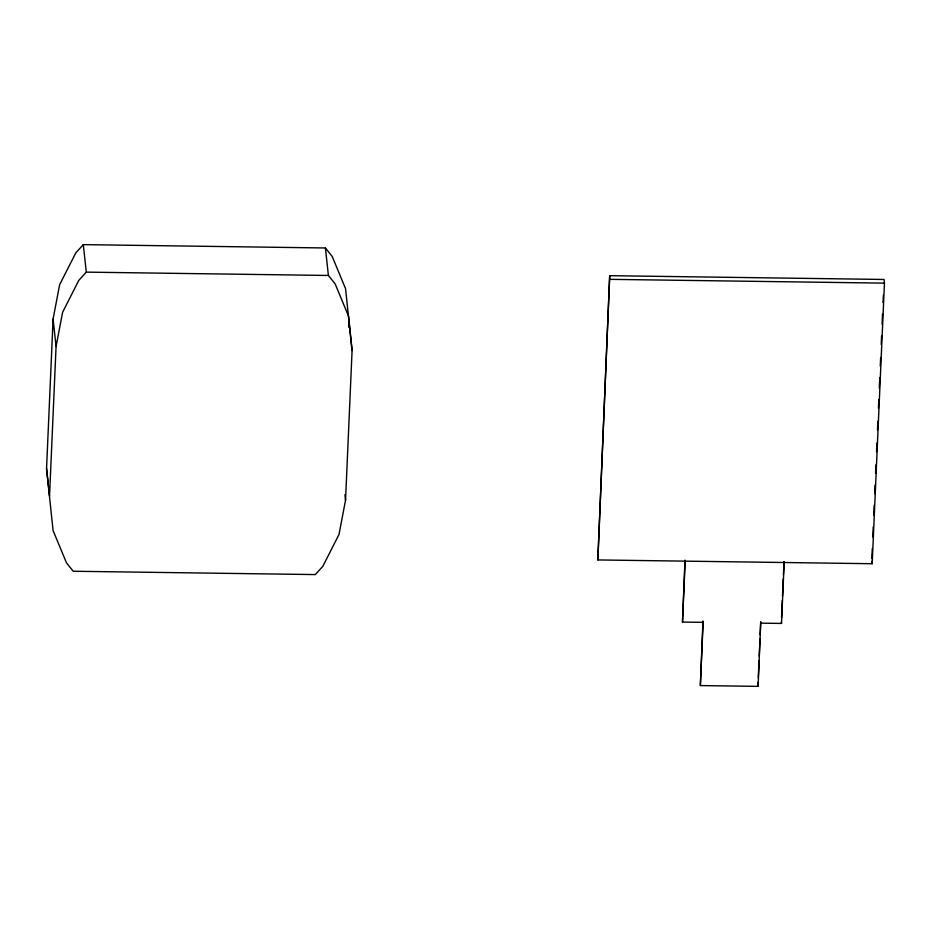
<?xml version="1.0" encoding="UTF-8"?>
<svg xmlns="http://www.w3.org/2000/svg" width="931" height="931" viewBox="0 0 931 931"><rect width="100%" height="100%" fill="white"/><g stroke="black" fill="none" stroke-linecap="round" stroke-linejoin="round"><path stroke-width="1.4" d="M46.55 468.596L53.09 319.042L59.631 284.711L75.818 252.871L83.301 244.632L325.408 247.972L332.169 256.397L345.552 288.657L352.081 350.615L345.541 500.18L339 534.499L322.813 566.339L315.33 574.578L73.223 571.25L66.462 562.813L53.079 530.565L46.55 468.596L49.541 496.095L56.069 346.541L62.621 312.222L78.809 280.371L86.292 272.131L83.301 244.632M348.904 327.468L349.09 323.115M609.7 275.681L597.842 559.938L872.184 563.721L884.45 283.129L884.054 279.463L609.7 275.681L597.842 559.938M684.983 560.357L682.493 622.071L703.126 622.35L700.356 685.577L758.113 686.368L760.732 621.78L760.162 634.709M682.493 622.071L685.193 560.287M758.09 682.12L758.113 686.368M758.276 677.803L759.033 660.568M759.219 656.262L759.975 639.015M781.551 617.753L782.296 600.507M782.494 596.201L783.239 578.954M783.425 574.648L783.995 561.719M760.883 623.153L781.505 623.433L784.205 561.661M871.847 558.612L872.289 548.522M872.801 537.001L873.231 526.923M873.744 515.39L874.186 505.3M874.686 493.709L875.07 485.016M875.571 473.425L875.955 464.732M876.525 451.686L876.909 442.993M877.479 429.947L877.852 421.254M878.422 408.22L878.806 399.527M879.306 387.936L879.748 377.788M880.26 366.197L880.645 357.504M881.215 344.47L881.587 335.777M882.099 324.186L882.541 314.038M883.042 302.447L883.368 295.208M86.292 272.131L328.399 275.471L335.16 283.908L348.543 316.156L352.081 350.615M610.096 279.347L884.45 283.129M871.916 561.277L872.184 563.721M781.353 622.059L781.505 623.433M703.126 622.35L702.975 620.977L700.356 685.577M325.408 247.972L328.399 275.471M344.947 494.675L345.541 500.18M53.09 319.042L56.069 346.541"/></g></svg>
